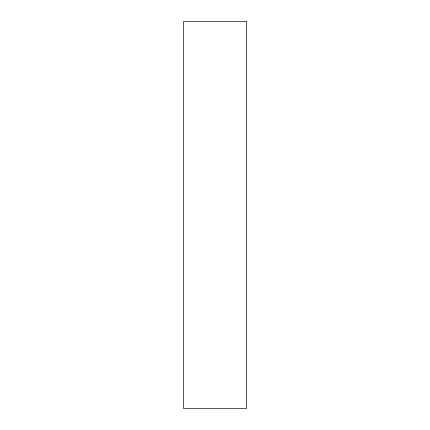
<?xml version="1.0" encoding="UTF-8"?>
<svg xmlns="http://www.w3.org/2000/svg" width="430" height="430" viewBox="0 0 430 430"><rect width="100%" height="100%" fill="white"/><g stroke="black" fill="none" stroke-linecap="round" stroke-linejoin="round"><path stroke-width="0.64" d="M246.481 21.5L183.519 21.5L183.519 408.5L246.481 408.5L246.481 21.5"/></g></svg>
